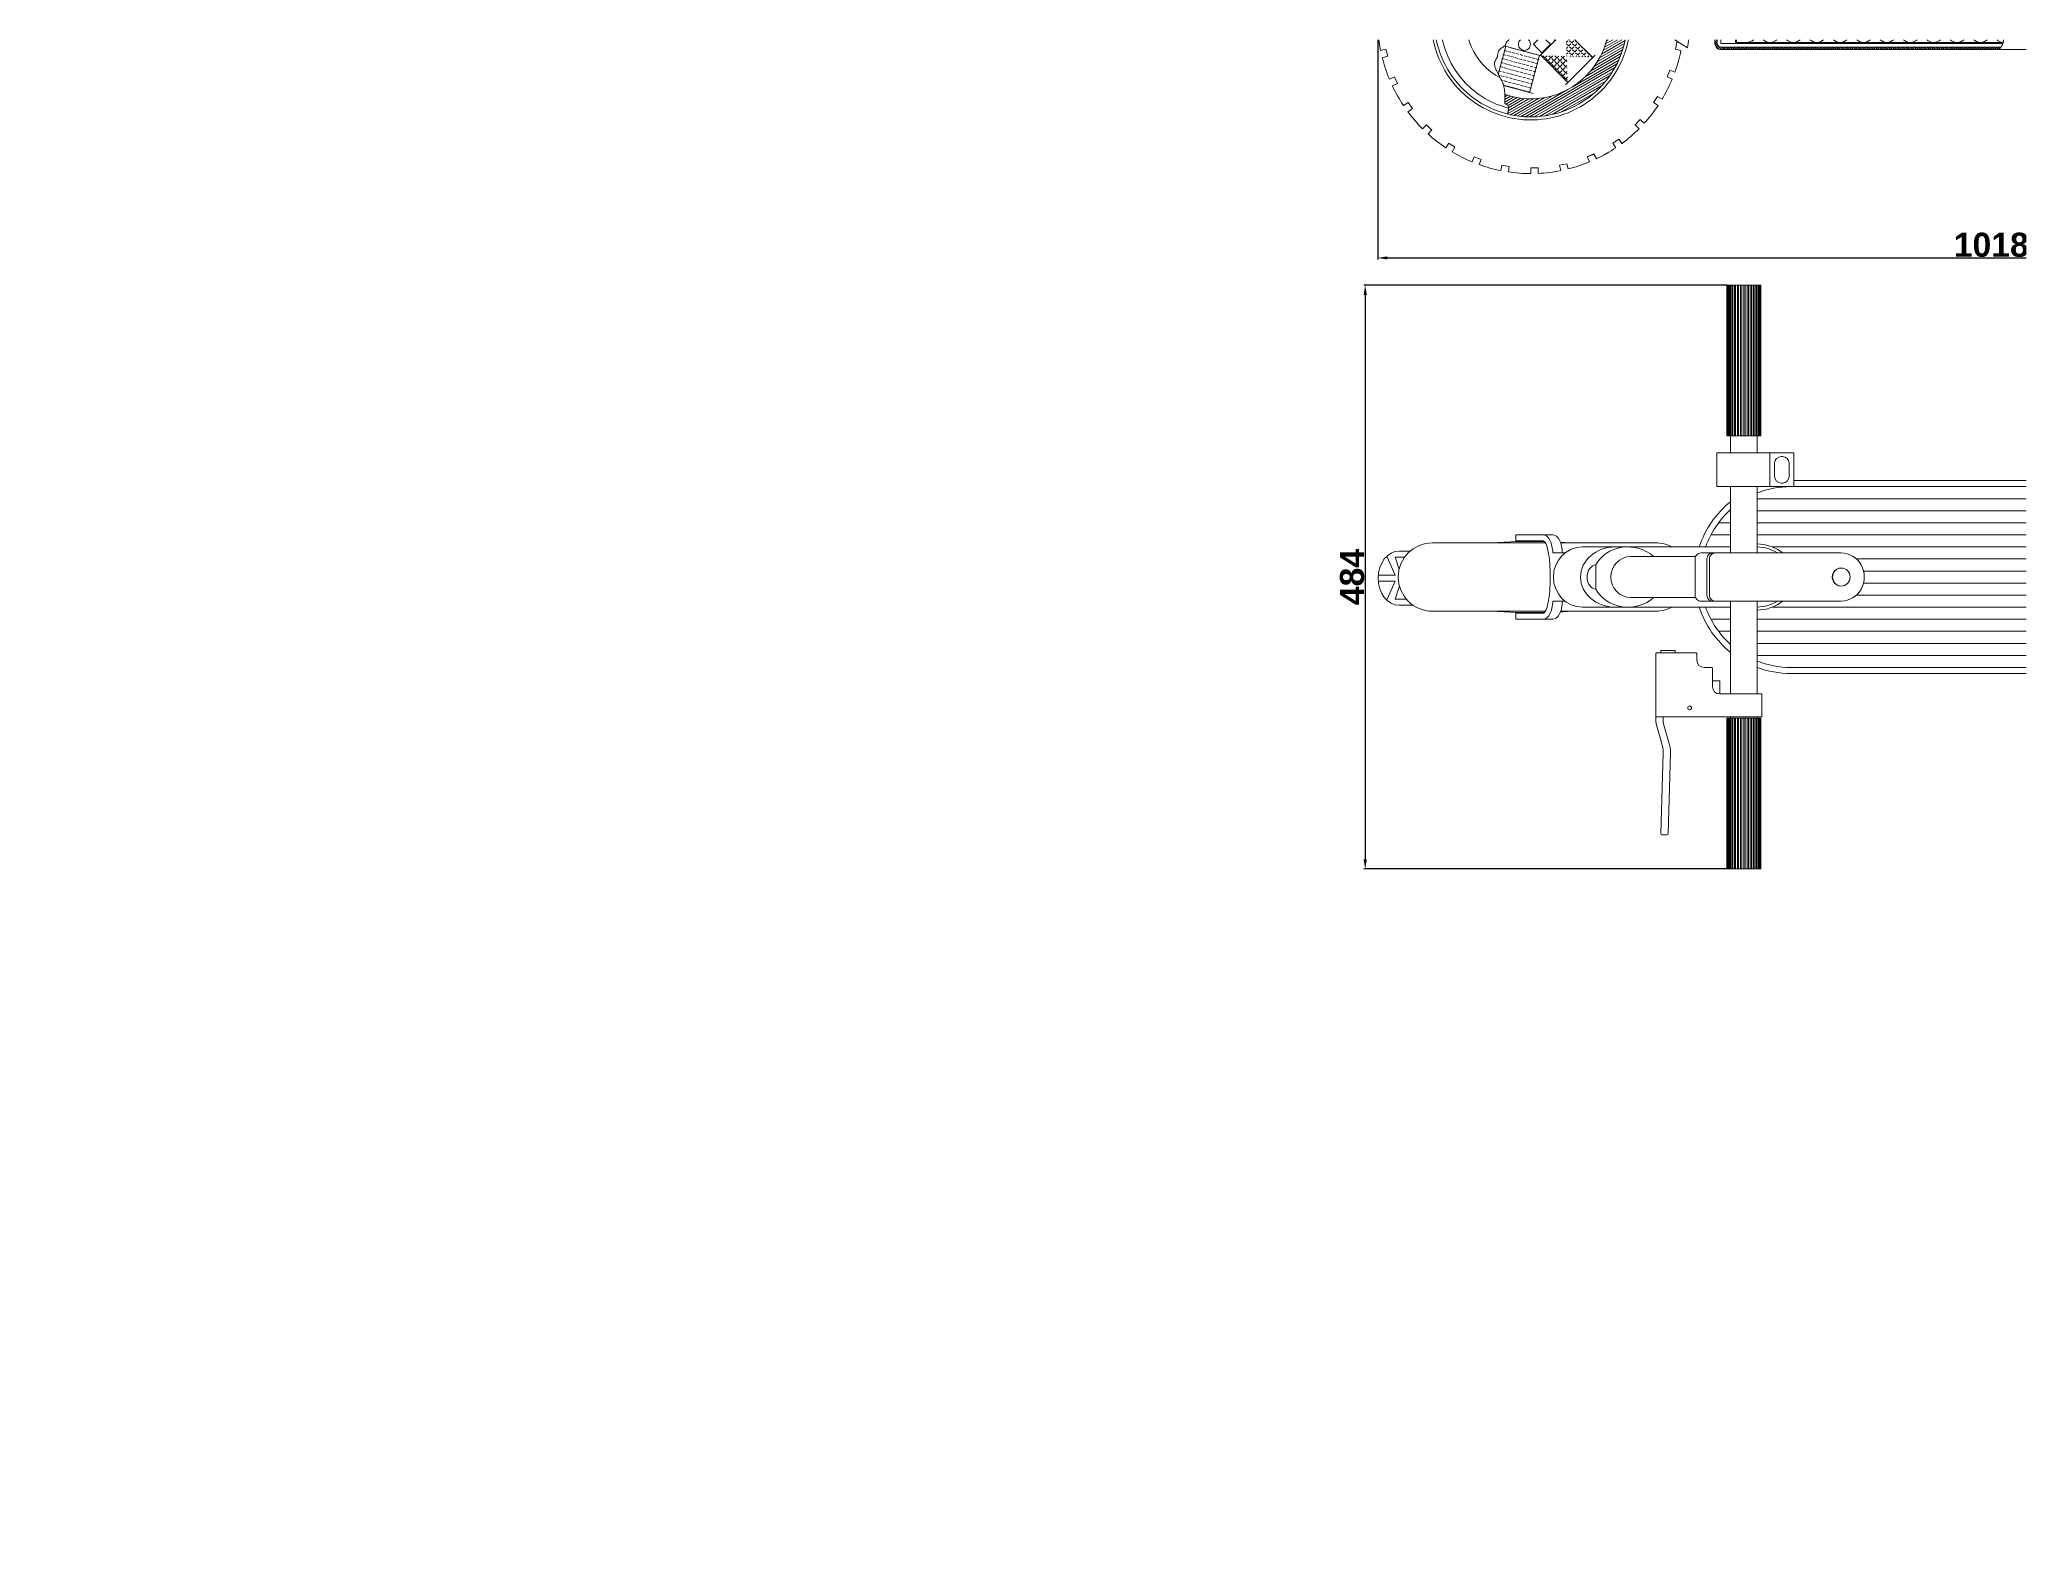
# Paper-space layout 'Presentación2' of a CAD drawing. Header units: millimetres. Extents: x 26 to 231, y 20 to 176.
# The model-space entities are those that its viewports show. They can reach past a viewport. Long polylines and large blocks are cut down to what shows.
import ezdxf

# ---------------------------------------------------------------- set-up
doc = ezdxf.new("R2010")
doc.units = ezdxf.units.MM
doc.layers.add('01_Contornos', color=7, linetype='Continuous', lineweight=20)
doc.layers.add('04_Cotas', color=3, linetype='Continuous', lineweight=18)
doc.layers.add('cotas', color=3, linetype='Continuous')
doc.layers.get('04_Cotas').off()
doc.styles.add('EstiloCota', font='arialbd.ttf', dxfattribs={"height": 20})
doc.dimstyles.new('CotasUNE', dxfattribs={"dimtxt": 10, "dimasz": 8, "dimexe": 1.25, "dimexo": 0, "dimtad": 1, "dimtxsty": 'EstiloCota', "dimcen": 2.5, "dimclrd": 256, "dimclrt": 256, "dimadec": 0, "dimazin": 0, "dimtfac": 1, "dimtmove": 0, "dimatfit": 3, "dimfxl": 1, "dimarcsym": 0})

# ---------------------------------------------------------------- blocks, each defined once
blk = doc.blocks.new('*D342')
at = {"layer": 'cotas', "color": 0, "lineweight": -2, "transparency": 16777216}
for p, q in [((803, 1320.7), (803, 1122.4)), ((1821.1, 1321.4), (1821.1, 1122.4))]:
    blk.add_line(p, q, dxfattribs=at)
at = {"layer": 'cotas', "lineweight": -2, "transparency": 16777216}
blk.add_line((811, 1123.7), (1813.1, 1123.7), dxfattribs=at)
at = {"layer": 'cotas', "transparency": 16777216}
for points in [[(811, 1125), (811, 1122.4), (803, 1123.7)], [(1813.1, 1125), (1813.1, 1122.4), (1821.1, 1123.7)]]:
    blk.add_solid(points, dxfattribs=at)
at = {"layer": 'Defpoints', "color": 0}
for p in [(803, 1320.7), (1821.1, 1321.4), (1821.1, 1123.7)]:
    blk.add_point(p, dxfattribs=at)
at = {"layer": 'cotas', "transparency": 16777216, "insert": (1312, 1134.5), "char_height": 20, "attachment_point": 5, "style": 'EstiloCota'}
blk.add_mtext('1018', dxfattribs=at)
blk = doc.blocks.new('*D345')
at = {"layer": 'cotas', "color": 0, "lineweight": -2, "transparency": 16777216}
for p, q in [((1092.7, 1101), (791.4, 1101)), ((1092.7, 617), (791.4, 617))]:
    blk.add_line(p, q, dxfattribs=at)
at = {"layer": 'cotas', "lineweight": -2, "transparency": 16777216}
blk.add_line((792.6, 1093), (792.6, 625), dxfattribs=at)
at = {"layer": 'cotas', "transparency": 16777216}
for points in [[(791.3, 1093), (794, 1093), (792.6, 1101)], [(791.3, 625), (794, 625), (792.6, 617)]]:
    blk.add_solid(points, dxfattribs=at)
at = {"layer": 'Defpoints', "color": 0}
for p in [(1092.7, 1101), (792.6, 617), (1092.7, 617)]:
    blk.add_point(p, dxfattribs=at)
at = {"layer": 'cotas', "transparency": 16777216, "insert": (781.8, 859), "char_height": 20, "attachment_point": 5, "rotation": 90, "style": 'EstiloCota'}
blk.add_mtext('484', dxfattribs=at)

msp = doc.modelspace()

# ---------------------------------------------------------------- hatches: boundary and pattern name
at = {"layer": '01_Contornos'}
h = msp.add_hatch(dxfattribs=at)
h.set_pattern_fill('ANSI31', color=256, scale=0.6)
h.set_pattern_definition([(30, (971.2879, 1590.6284), (-0.9525, 1.649778), [])])
h.paths.add_polyline_path([(1001.847, 1355.871, -0.04085418), (1001.074, 1355.441, -0.04755192), (1000.089, 1355.348, -0.01973652), (998.43, 1355.413, -0.07408153), (996.527, 1355.852, 0.07279261), (994.591, 1356.304, 0.10175854), (992.521, 1356.057, 0.1101736), (990.868, 1355.064, 0.14626636), (990.234, 1353.955, -0.21571829), (989.693, 1353.251, -0.02892474), (989.245, 1353.043, 0.07890516), (988.823, 1352.794, 0.11836315), (988.558, 1352.591, 0.00521423), (987.677, 1351.46, 0.00874806), (987.431, 1351.125, -0.68195455), (908.607, 1259.29, -0.00713354), (908.605, 1259.044, -0.01886165), (908.548, 1258.095, 0.00938327), (908.398, 1256.191, 0.01498536), (908.341, 1254.296, 0.01542478), (908.398, 1252.456, 0.36232772), (909.758, 1251.016, -0.33150116), (911.3, 1249.554, -0.04296398), (911.419, 1248.165, -0.02773771), (911.3, 1246.012, -0.03367346), (911.053, 1244.643, -0.02833633), (910.561, 1243.065, 0.63816404)])
h = msp.add_hatch(dxfattribs=at)
h.set_pattern_fill('ANSI31', color=256, scale=0.4)
h.set_pattern_definition([(45, (0, -145.8448), (-0.8980256, 0.8980256), [])])
h.paths.add_polyline_path([(1072.714, 1329.512), (1087.714, 1329.512), (1099.714, 1329.512), (1318.79, 1329.512, -0.01139759), (1319.025, 1331.512), (1072.714, 1331.512, 0.41421356), (1067.714, 1326.512), (1067.714, 1316.512, 0.41421356), (1072.714, 1311.512), (1082.714, 1311.512), (1084.714, 1311.512), (1084.714, 1313.512), (1072.714, 1313.512, -0.41421356), (1069.714, 1316.512), (1069.714, 1326.512, -0.41421356)])
h = msp.add_hatch(dxfattribs=at)
h.set_pattern_fill('ANGLE', color=256, scale=0.5, angle=45)
h.set_pattern_definition([(45, (1109.7065, 1057.5146), (-2.46957, 2.46957), [2.54, -0.9525]), (135, (1109.7065, 1057.5146), (-2.46957, -2.46957), [2.54, -0.9525])])
edge = h.paths.add_edge_path()
edge.add_line((937.774, 1291.687), (960.482, 1268.979))
edge.add_line((958.988, 1312.901), (981.696, 1290.193))
h = msp.add_hatch(dxfattribs=at)
h.set_pattern_fill('ANSI31', color=256, scale=0.4, angle=90)
h.set_pattern_definition([(135, (0, -145.8448), (-0.8980256, -0.8980256), [])])
h.paths.add_polyline_path([(1087.714, 1296.512), (1318.461, 1296.512, 0.0318888), (1320.036, 1298.512), (1087.714, 1298.512, -0.41421356), (1084.714, 1301.512), (1084.714, 1311.512), (1082.714, 1311.512), (1082.714, 1301.512, 0.41421356)])

# ---------------------------------------------------------------- linework, layer by layer
for p, q in [((958.988, 1312.901), (956.664, 1321.572)), ((1087.714, 1329.512), (1087.714, 1301.512)), ((1099.714, 1301.512), (1099.714, 1329.512)), ((1100.714, 1329.512), (1100.714, 1302.512)), ((937.774, 1291.687), (958.988, 1312.901)), ((938.92, 1312.474), (939.408, 1313.929)), ((1049.3, 1304.797), (1060.046, 1297.978)), ((1050.011, 1296.795), (1051.184, 1302.691)), ((1051.184, 1302.691), (1053.057, 1302.413)), ((1082.714, 1311.512), (1072.714, 1311.512)), ((1082.714, 1311.512), (1082.714, 1301.512)), ((1082.714, 1311.512), (1084.714, 1311.512)), ((1084.714, 1313.512), (1084.714, 1301.512)), ((1321.886, 1302.512), (1100.714, 1302.512)), ((1706.714, 1311.512), (1321.928, 1311.512)), ((805.45, 1295.889), (809.863, 1296.767)), ((811.324, 1290.936), (806.816, 1289.807)), ((809.863, 1296.767), (811.324, 1290.936)), ((908.667, 1299.935), (908.797, 1299.452)), ((908.797, 1299.452), (937.774, 1291.687)), ((983.463, 1291.96), (958.715, 1267.212)), ((1054.57, 1295.889), (1050.011, 1296.795)), ((1087.714, 1301.512), (1321.644, 1301.512)), ((1087.714, 1298.512), (1320.036, 1298.512)), ((1087.714, 1296.512), (1535.233, 1296.512)), ((812.677, 1272.064), (816.834, 1273.786)), ((816.834, 1273.786), (819.404, 1268.353)), ((1043.049, 1273.843), (1045.349, 1279.396)), ((1047.343, 1272.064), (1043.049, 1273.843)), ((1045.349, 1279.396), (1049.586, 1277.88)), ((819.404, 1268.353), (815.203, 1266.366)), ((824.413, 1250.108), (828.155, 1252.608)), ((828.155, 1252.608), (831.735, 1247.78)), ((907.371, 1266.587), (931.877, 1260.021)), ((1035.081, 1257.688), (1031.742, 1252.69)), ((1031.742, 1252.69), (1035.606, 1250.108)), ((1035.082, 1257.687), (1038.942, 1255.374)), ((831.735, 1247.78), (828.002, 1245.011)), ((1020.776, 1238.399), (1016.526, 1234.149)), ((1024.11, 1235.377), (1020.776, 1238.399)), ((1020.777, 1238.399), (1020.777, 1238.399)), ((1020.777, 1238.399), (1024.111, 1235.377)), ((840.207, 1230.863), (843.389, 1234.045)), ((847.81, 1229.839), (844.79, 1226.502)), ((1002.983, 1222.272), (997.985, 1218.933)), ((1005.663, 1218.658), (1002.983, 1222.272)), ((1002.984, 1222.272), (1005.664, 1218.658)), ((1002.984, 1222.272), (1005.664, 1218.658)), ((1016.526, 1234.149), (1019.813, 1230.862)), ((1016.526, 1234.149), (1019.812, 1230.863)), ((1016.631, 1234.044), (1019.813, 1230.862)), ((859.452, 1215.069), (861.952, 1218.81)), ((867.032, 1215.593), (864.719, 1211.734)), ((867.032, 1215.593), (864.719, 1211.734)), ((881.409, 1203.332), (883.131, 1207.49)), ((883.131, 1207.49), (881.409, 1203.332)), ((887.225, 1201.089), (888.741, 1205.326)), ((982.385, 1209.926), (976.832, 1207.626)), ((976.832, 1207.626), (978.61, 1203.332)), ((978.611, 1203.332), (976.889, 1207.49)), ((984.309, 1205.859), (982.385, 1209.926)), ((982.467, 1209.964), (984.394, 1205.898)), ((997.985, 1218.933), (1000.567, 1215.069)), ((1000.568, 1215.068), (998.068, 1218.81)), ((906.023, 1200.536), (905.142, 1196.124)), ((911.375, 1195.04), (912.035, 1199.491)), ((936.02, 1198.313), (930.01, 1198.313)), ((930.01, 1198.313), (930.01, 1193.665)), ((936.241, 1193.818), (936.02, 1198.313)), ((959.775, 1201.836), (953.879, 1200.664)), ((953.879, 1200.664), (954.786, 1196.105)), ((960.868, 1197.471), (959.775, 1201.836)), ((1120.744, 1101.012), (1092.744, 1101.012)), ((1092.744, 1101.012), (1092.744, 976.012)), ((1093.013, 1101.012), (1093.013, 976.012)), ((1093.251, 1101.012), (1093.251, 976.012)), ((1093.809, 1101.012), (1093.809, 976.012)), ((1094.239, 1101.012), (1094.239, 976.012)), ((1095.103, 1101.012), (1095.103, 976.012)), ((1095.707, 1101.012), (1095.707, 976.012)), ((1096.844, 1101.012), (1096.844, 976.012)), ((1097.6, 1101.012), (1097.6, 976.012)), ((1098.966, 1101.012), (1098.966, 976.012)), ((1099.844, 1101.012), (1099.844, 976.012)), ((1101.386, 1101.012), (1101.386, 976.012)), ((1102.353, 1101.012), (1102.353, 976.012)), ((1104.013, 1101.012), (1104.013, 976.012)), ((1105.031, 1101.012), (1105.031, 976.012)), ((1106.744, 1101.012), (1106.744, 976.012)), ((1107.774, 1101.012), (1107.774, 976.012)), ((1109.475, 1101.012), (1109.475, 976.012)), ((1110.479, 1101.012), (1110.479, 976.012)), ((1112.101, 1101.012), (1112.101, 976.012)), ((1113.039, 1101.012), (1113.039, 976.012)), ((1114.522, 1101.012), (1114.522, 976.012)), ((1115.358, 1101.012), (1115.358, 976.012)), ((1116.643, 1101.012), (1116.643, 976.012)), ((1117.345, 1101.012), (1117.345, 976.012)), ((1118.384, 1101.012), (1118.384, 976.012)), ((1118.925, 1101.012), (1118.925, 976.012)), ((1119.678, 1101.012), (1119.678, 976.012)), ((1120.037, 1101.012), (1120.037, 976.012)), ((1120.475, 1101.012), (1120.475, 976.012)), ((1120.639, 1101.012), (1120.639, 976.012)), ((1120.744, 976.012), (1120.744, 1101.012)), ((1120.744, 1101.012), (1120.744, 976.012)), ((1092.744, 976.012), (1120.744, 976.012)), ((1095.744, 962.012), (1095.744, 976.012)), ((1117.744, 962.012), (1117.744, 976.012)), ((1148.273, 962.012), (1084.255, 962.012)), ((1084.255, 962.012), (1084.255, 934.012)), ((1128.273, 962.012), (1128.273, 934.012)), ((1137.773, 959.012), (1138.773, 959.012)), ((1148.273, 934.012), (1148.273, 962.012)), ((1132.273, 942.512), (1132.273, 953.512)), ((1144.273, 953.512), (1144.273, 942.512)), ((1084.255, 934.012), (1699.734, 934.012)), ((1095.744, 934.012), (1095.744, 879.012)), ((1117.744, 934.012), (1117.744, 879.012)), ((1117.744, 924.012), (1704.734, 924.012)), ((1137.773, 937.012), (1138.773, 937.012)), ((1603.734, 939.012), (1148.273, 939.012)), ((1094.659, 914.012), (1095.744, 914.012)), ((1117.744, 914.012), (1699.734, 914.012)), ((948.194, 894.012), (917.465, 894.012)), ((917.465, 894.012), (917.465, 889.012)), ((1079.316, 894.012), (1095.744, 894.012)), ((1085.649, 904.012), (1095.744, 904.012)), ((1117.744, 904.012), (1565.592, 904.012)), ((1117.744, 894.012), (1564.734, 894.012)), ((810.963, 875.572), (809.851, 875.572)), ((810.963, 875.572), (817.351, 860.572)), ((825.379, 875.572), (817.351, 875.572)), ((817.351, 875.572), (820.753, 865.364)), ((829.992, 880.572), (820.851, 880.572)), ((942.16, 887.326), (848.346, 887.326)), ((940.185, 889.012), (917.465, 889.012)), ((958.411, 879.012), (948.194, 879.012)), ((1033.697, 887.326), (954.859, 887.326)), ((972.9, 884.012), (1095.744, 884.012)), ((1066.777, 876.012), (1012.897, 876.012)), ((1066.374, 844.012), (1066.374, 874.012)), ((1187.341, 879.012), (1071.204, 879.012)), ((1076.121, 874.012), (1076.121, 844.012)), ((1078.191, 874.012), (1078.191, 844.012)), ((1130.211, 884.012), (1520.024, 884.012)), ((1200.119, 874.012), (1508.991, 874.012)), ((817.351, 860.572), (803.459, 860.572)), ((984.06, 869.012), (984.06, 849.012)), ((1206.046, 864.012), (1505.084, 864.012)), ((817.351, 855.572), (803.459, 855.572)), ((810.963, 840.572), (809.851, 840.572)), ((810.963, 840.572), (817.351, 855.572)), ((817.351, 840.572), (821.022, 851.586)), ((826.859, 840.572), (817.351, 840.572)), ((1066.777, 842.012), (1012.897, 842.012)), ((1200.119, 844.012), (1508.991, 844.012)), ((1206.046, 854.012), (1505.084, 854.012)), ((832.463, 835.572), (820.851, 835.572)), ((942.16, 830.697), (848.346, 830.697)), ((940.185, 829.012), (917.465, 829.012)), ((917.465, 824.012), (917.465, 829.012)), ((948.194, 824.012), (917.465, 824.012)), ((948.194, 839.012), (958.411, 839.012)), ((1033.697, 830.697), (954.859, 830.697)), ((972.9, 834.012), (1095.744, 834.012)), ((1187.341, 839.012), (1071.204, 839.012)), ((1079.316, 824.012), (1095.744, 824.012)), ((1095.744, 839.012), (1095.744, 762.012)), ((1117.744, 839.012), (1117.744, 762.012)), ((1117.744, 824.012), (1564.734, 824.012)), ((1130.211, 834.012), (1520.024, 834.012)), ((1085.649, 814.012), (1095.744, 814.012)), ((1117.744, 814.012), (1565.592, 814.012)), ((1033.744, 743.012), (1033.744, 795.512)), ((1067.244, 796.012), (1034.244, 796.012)), ((1037.744, 798.012), (1049.744, 798.012)), ((1037.744, 798.012), (1037.744, 796.012)), ((1049.744, 798.012), (1049.744, 796.012)), ((1067.744, 795.512), (1067.744, 790.012)), ((1094.659, 804.012), (1095.744, 804.012)), ((1117.744, 804.012), (1632.218, 804.012)), ((1117.744, 794.012), (1624.964, 794.012)), ((1073.744, 784.012), (1080.244, 784.012)), ((1080.744, 783.512), (1080.744, 768.012)), ((1145.566, 784.012), (1699.734, 784.012)), ((1145.734, 779.012), (1603.734, 779.012)), ((1086.244, 773.012), (1080.744, 773.012)), ((1086.744, 762.012), (1086.744, 772.512)), ((1086.744, 762.012), (1121.744, 762.012)), ((1121.744, 762.012), (1121.744, 743.012)), ((1121.744, 743.012), (1033.744, 743.012)), ((1033.744, 743.012), (1036.744, 743.012)), ((1092.744, 617.012), (1092.744, 742.012)), ((1092.744, 742.012), (1120.744, 742.012)), ((1093.013, 617.012), (1093.013, 742.012)), ((1093.251, 617.012), (1093.251, 742.012)), ((1093.809, 617.012), (1093.809, 742.012)), ((1094.239, 617.012), (1094.239, 742.012)), ((1095.103, 617.012), (1095.103, 742.012)), ((1095.707, 617.012), (1095.707, 742.012)), ((1095.744, 743.012), (1095.744, 742.012)), ((1096.844, 617.012), (1096.844, 742.012)), ((1097.6, 617.012), (1097.6, 742.012)), ((1098.966, 617.012), (1098.966, 742.012)), ((1099.844, 617.012), (1099.844, 742.012)), ((1101.386, 617.012), (1101.386, 742.012)), ((1102.353, 617.012), (1102.353, 742.012)), ((1104.013, 617.012), (1104.013, 742.012)), ((1105.031, 617.012), (1105.031, 742.012)), ((1106.744, 617.012), (1106.744, 742.012)), ((1107.774, 617.012), (1107.774, 742.012)), ((1109.475, 617.012), (1109.475, 742.012)), ((1110.479, 617.012), (1110.479, 742.012)), ((1112.101, 617.012), (1112.101, 742.012)), ((1113.039, 617.012), (1113.039, 742.012)), ((1114.522, 617.012), (1114.522, 742.012)), ((1115.358, 617.012), (1115.358, 742.012)), ((1116.643, 617.012), (1116.643, 742.012)), ((1117.345, 617.012), (1117.345, 742.012)), ((1117.744, 743.012), (1117.744, 742.012)), ((1118.384, 617.012), (1118.384, 742.012)), ((1118.925, 617.012), (1118.925, 742.012)), ((1119.678, 617.012), (1119.678, 742.012)), ((1120.037, 617.012), (1120.037, 742.012)), ((1120.475, 617.012), (1120.475, 742.012)), ((1120.639, 617.012), (1120.639, 742.012)), ((1120.744, 742.012), (1120.744, 617.012)), ((1120.744, 617.012), (1120.744, 742.012)), ((1034.493, 735.246), (1038.536, 721.818)), ((1040.527, 735.246), (1044.57, 721.818)), ((1039.809, 713.169), (1037.76, 646.072)), ((1045.844, 713.099), (1043.872, 646.011)), ((1042.874, 645.07), (1038.76, 645.072)), ((1120.744, 617.012), (1092.744, 617.012))]:
    msp.add_line(p, q, dxfattribs=at)
at = {"layer": '01_Contornos', "ltscale": 0.5}
for p, q in [((981.342, 1289.839), (958.634, 1312.547)), ((902.994, 1275.866), (909.279, 1299.323)), ((928.98, 1260.797), (937.291, 1291.817)), ((960.836, 1269.333), (938.128, 1292.041))]:
    msp.add_line(p, q, dxfattribs=at)
at = {"layer": '01_Contornos', "linetype": 'Continuous'}
for p, q in [((907.31, 1285.168), (905.126, 1285.753)), ((908.213, 1288.542), (906.03, 1289.127)), ((909.117, 1291.915), (906.934, 1292.5)), ((910.021, 1295.289), (907.838, 1295.874)), ((910.925, 1298.662), (908.742, 1299.247)), ((911.587, 1287.638), (909.133, 1288.295)), ((912.491, 1291.011), (910.037, 1291.669)), ((913.395, 1294.385), (910.941, 1295.042)), ((914.299, 1297.758), (911.845, 1298.416)), ((914.96, 1286.734), (912.507, 1287.391)), ((915.864, 1290.107), (913.411, 1290.765)), ((916.768, 1293.481), (914.315, 1294.138)), ((917.672, 1296.854), (915.219, 1297.512)), ((918.334, 1285.83), (915.88, 1286.487)), ((919.238, 1289.203), (916.784, 1289.861)), ((920.142, 1292.577), (917.688, 1293.234)), ((921.046, 1295.95), (918.592, 1296.608)), ((921.707, 1284.926), (919.254, 1285.583)), ((922.611, 1288.299), (920.158, 1288.957)), ((923.515, 1291.673), (921.062, 1292.33)), ((924.419, 1295.046), (921.966, 1295.704)), ((925.985, 1287.395), (923.531, 1288.053)), ((926.889, 1290.769), (924.435, 1291.426)), ((927.793, 1294.142), (925.339, 1294.8)), ((929.358, 1286.492), (926.905, 1287.149)), ((930.262, 1289.865), (927.809, 1290.522)), ((931.166, 1293.239), (928.713, 1293.896)), ((932.732, 1285.588), (930.278, 1286.245)), ((933.636, 1288.961), (931.182, 1289.619)), ((934.54, 1292.335), (932.086, 1292.992)), ((936.816, 1288.109), (934.556, 1288.715)), ((937.719, 1291.483), (935.46, 1292.088)), ((904.598, 1275.048), (903.316, 1275.391)), ((905.502, 1278.421), (903.318, 1279.006)), ((906.406, 1281.795), (904.222, 1282.38)), ((907.971, 1274.144), (905.518, 1274.801)), ((907.067, 1270.77), (905.895, 1271.084)), ((908.875, 1277.517), (906.422, 1278.175)), ((909.779, 1280.891), (907.326, 1281.548)), ((910.441, 1269.866), (907.987, 1270.524)), ((910.683, 1284.264), (908.23, 1284.922)), ((911.345, 1273.24), (908.891, 1273.897)), ((912.249, 1276.613), (909.795, 1277.271)), ((913.153, 1279.987), (910.699, 1280.644)), ((913.814, 1268.962), (911.361, 1269.62)), ((914.057, 1283.36), (911.603, 1284.018)), ((914.718, 1272.336), (912.265, 1272.993)), ((915.622, 1275.709), (913.169, 1276.367)), ((916.526, 1279.083), (914.073, 1279.74)), ((917.43, 1282.456), (914.977, 1283.114)), ((918.092, 1271.432), (915.638, 1272.089)), ((918.996, 1274.805), (916.542, 1275.463)), ((919.9, 1278.179), (917.446, 1278.836)), ((920.803, 1281.552), (918.35, 1282.21)), ((921.465, 1270.528), (919.012, 1271.185)), ((922.369, 1273.902), (919.916, 1274.559)), ((923.273, 1277.275), (920.82, 1277.932)), ((924.177, 1280.649), (921.724, 1281.306)), ((924.839, 1269.624), (922.385, 1270.281)), ((925.081, 1284.022), (922.627, 1284.679)), ((925.743, 1272.998), (923.289, 1273.655)), ((926.647, 1276.371), (924.193, 1277.028)), ((927.55, 1279.745), (925.097, 1280.402)), ((928.212, 1268.72), (925.759, 1269.378)), ((928.454, 1283.118), (926.001, 1283.775)), ((929.116, 1272.094), (926.663, 1272.751)), ((930.02, 1275.467), (927.567, 1276.125)), ((930.924, 1278.841), (928.471, 1279.498)), ((931.828, 1282.214), (929.374, 1282.872)), ((932.296, 1271.242), (930.036, 1271.847)), ((933.2, 1274.615), (930.94, 1275.221)), ((934.104, 1277.989), (931.844, 1278.594)), ((935.008, 1281.362), (932.748, 1281.968)), ((935.912, 1284.736), (933.652, 1285.341)), ((909.537, 1266.493), (907.232, 1267.111)), ((912.91, 1265.589), (910.457, 1266.246)), ((916.284, 1264.685), (913.83, 1265.342)), ((917.188, 1268.058), (914.734, 1268.716)), ((919.657, 1263.781), (917.204, 1264.438)), ((920.561, 1267.155), (918.108, 1267.812)), ((923.031, 1262.877), (920.577, 1263.534)), ((923.935, 1266.251), (921.481, 1266.908)), ((926.404, 1261.973), (923.951, 1262.631)), ((927.308, 1265.347), (924.855, 1266.004)), ((929.584, 1261.121), (927.324, 1261.727)), ((930.488, 1264.495), (928.228, 1265.1)), ((931.392, 1267.868), (929.132, 1268.474))]:
    msp.add_line(p, q, dxfattribs=at)
at = {"layer": '01_Contornos'}
for points in [[(951.976, 1313.288, -0.02627167), (951.14, 1312.763, -0.03125681), (949.815, 1312.13, -0.02377731), (947.993, 1311.494, -0.01601977), (946.693, 1311.154, -0.01399412), (945.185, 1310.854, -0.03156185), (943.371, 1310.663, -0.10369388), (942.818, 1310.755, -0.00878212), (942.438, 1310.911, -0.00187866), (940.678, 1311.676, -0.00559859), (939.311, 1312.296, 0.00897819), (938.455, 1312.676, 0.11852001), (937.738, 1312.796, 0.04472974), (935.857, 1312.491, 0.03409866), (933.992, 1311.876, 0.0847488), (933.317, 1311.457, 0.00582144), (932.772, 1310.963, -0.00450269), (932.069, 1310.323, -0.00302482), (931.056, 1309.428, -0.02253489), (930.914, 1309.314, -0.13377686), (930.756, 1309.255, -0.00706424), (927.622, 1308.998, -0.02889415), (924.633, 1308.969, 0.11037521), (923.853, 1308.834, 0.03503283), (923.255, 1308.536, -0.01452299), (921.844, 1307.761, -0.00199884), (920.32, 1306.987, -0.03543723), (920.231, 1306.95, -0.02939221), (920.083, 1306.91, -0.00176747), (917.595, 1306.398, -0.00407238), (915.896, 1306.069, 0.00559961), (914.661, 1305.826, 0.05326989), (913.744, 1305.531, 0.02712049), (912.063, 1304.671, 0.03313672), (910.872, 1303.869, 0.07776376), (910.45, 1303.422, 0.02010709), (910.23, 1303.07, 0.00710489), (909.66, 1302.043, 0.03699899), (909.048, 1300.666, -0.06784599), (908.667, 1299.935, -0.11102244), (907.882, 1299.226, 0.04118762), (905.548, 1297.644, 0.0109164), (903.384, 1295.823, 0.11868406), (903.233, 1295.608, 0.03886759), (903.139, 1295.304, 0.00569144), (902.688, 1293.186, 0.01451429), (902.307, 1290.963, -0.04383206), (902.138, 1290.234, -0.06434783), (901.803, 1289.531, 0.02674037), (900.877, 1287.91, 0.00669059), (900.284, 1286.69, 0.01782418), (900.084, 1286.221, 0.07761387), (899.989, 1285.783, 0.02615461), (899.982, 1284.461, 0.0405033), (900.287, 1282.076, 0.06149415), (900.804, 1280.575, 0.00303181), (901.538, 1279.094, 0.00107964), (903.635, 1274.952, 0.00296093), (905.649, 1271.05, -0.00588001), (906.653, 1269.079, -0.05242686), (907.178, 1267.658, -0.01898822), (908.054, 1263.58, -0.01314985), (908.544, 1260.273, -0.03576), (908.605, 1259.044, -0.01886165), (908.548, 1258.095, 0.00938327), (908.398, 1256.191, 0.01498536), (908.341, 1254.296, 0.01542478), (908.398, 1252.456, 0.36232772), (909.758, 1251.016, -0.33150116), (911.3, 1249.554, -0.04296398), (911.419, 1248.165, -0.02773771), (911.3, 1246.012, -0.03367346), (911.053, 1244.643, -0.02833633), (910.561, 1243.065)], [(1318.461, 1296.512, 0.05685011), (1321.083, 1300.205, 0.09477947), (1321.928, 1302.802, 0.03145007), (1322.242, 1307.788, 0.0420777), (1321.928, 1311.512, 0.0504229), (1320.758, 1315.758, -0.03724686), (1319.025, 1321.456, -0.05525962), (1318.593, 1325.35, -0.03499606), (1319.025, 1331.512)]]:
    msp.add_lwpolyline(points, format="xyb", dxfattribs=at)
msp.add_lwpolyline([(939.195, 1293.802), (935.66, 1297.337), (932.124, 1300.873), (939.195, 1307.944), (946.266, 1300.873)], close=True, dxfattribs=at)
msp.add_lwpolyline([(953.492, 1314.861), (956.873, 1311.48), (949.802, 1304.409), (943.475, 1310.735)], dxfattribs=at)
for centre, radius in [((930.01, 1320.665), 9), ((1128.414, 1311.012), 8.5), ((1147.814, 1311.012), 8.5), ((1167.214, 1311.012), 8.5), ((1186.614, 1311.012), 8.5), ((1206.014, 1311.012), 8.5), ((1225.414, 1311.012), 8.5), ((1244.814, 1311.012), 8.5), ((1264.214, 1311.012), 8.5), ((1283.614, 1311.012), 8.5), ((1303.014, 1311.012), 8.5), ((924.706, 1300.873), 5), ((1061.744, 750.512), 1.6)]:
    msp.add_circle(centre, radius, dxfattribs=at)
for centre, radius, start, end in [((930.01, 1320.665), 132.001, 350.103173, 66.671753), ((930.01, 1320.665), 82.5, 86.223822, 63.776032), ((930.01, 1320.665), 80, 86.465912, 63.533938), ((930.01, 1320.665), 75, 86.9991, 255.647827), ((930.01, 1320.665), 54, 90.334837, 241.973765), ((930.01, 1320.665), 65, 250.775191, 27.944033), ((930.01, 1320.665), 11.562, 316.468233, 266.479203), ((1064.302, 1328.439), 28, 183.312902, 237.603173), ((1109.014, 1311.012), 8.5, 270, 167.546299), ((1322.414, 1311.012), 8.5, 109.0136, 266.456888), ((930.01, 1320.665), 127, 182.812499, 191.249999), ((1072.714, 1316.512), 5, 180, 270), ((930.01, 1320.665), 127, 194.062499, 202.499999), ((930.01, 1320.665), 127, 340.312812, 348.750312), ((1087.714, 1301.512), 5, 180, 270), ((1087.714, 1301.512), 3, 180, 270), ((930.01, 1320.665), 127, 329.062812, 337.500312), ((930.01, 1320.665), 127, 205.312499, 213.749999), ((930.01, 1320.665), 127, 216.562499, 224.999999), ((930.01, 1320.665), 127, 317.812499, 326.249999), ((930.01, 1320.665), 127, 317.812812, 326.208475), ((930.01, 1320.665), 122.5, 224.999999, 227.854336), ((930.01, 1320.665), 127, 227.854336, 236.249999), ((930.01, 1320.665), 122.5, 303.750312, 306.562812), ((930.01, 1320.665), 127, 306.562499, 314.999999), ((930.01, 1320.665), 127, 306.562812, 315.000312), ((930.01, 1320.665), 127, 306.562812, 315.000312), ((930.01, 1320.665), 122.5, 236.249999, 239.062499), ((930.01, 1320.665), 127, 239.062499, 247.499999), ((930.01, 1320.665), 127, 239.062499, 247.499999), ((930.01, 1320.665), 122.5, 247.499999, 250.312499), ((930.01, 1320.665), 127, 284.062499, 292.499999), ((930.01, 1320.665), 127, 284.062812, 292.500312), ((930.01, 1320.665), 122.5, 292.500312, 295.354649), ((930.01, 1320.665), 127, 295.312499, 303.749999), ((930.01, 1320.665), 127, 295.354649, 303.750312), ((930.01, 1320.665), 127, 250.312499, 258.708162), ((930.01, 1320.665), 122.5, 258.708162, 261.562499), ((930.01, 1320.665), 127, 261.562499, 269.999999), ((930.01, 1320.665), 127, 272.812499, 281.249999), ((1137.773, 953.512), 5.5, 90, 180), ((1138.773, 953.512), 5.5, 0, 90), ((1137.773, 942.512), 5.5, 180, 270), ((1138.773, 942.512), 5.5, 270, 0), ((1145.734, 859.012), 75, 90, 111.912992), ((1145.649, 859.012), 75, 89.935243, 111.843195), ((1145.734, 859.012), 80, 110.364135, 110.479564), ((1145.734, 859.012), 80, 128.672887, 161.790043), ((1145.734, 859.012), 75, 131.799925, 160.528779), ((848.346, 859.012), 28.314, 90, 270), ((1033.697, 859.012), 28.314, 61.99935, 90), ((1033.697, 859.012), 28.314, 270, 298.00065), ((1145.734, 859.012), 80, 198.209957, 231.327113), ((1145.734, 859.012), 75, 199.471221, 228.200075), ((1034.244, 795.512), 0.5, 90, 180), ((1067.244, 795.512), 0.5, 0, 90), ((1073.744, 790.012), 6, 180, 270), ((1080.244, 783.512), 0.5, 0, 90), ((1145.734, 859.012), 75, 248.087008, 270), ((1145.734, 859.012), 80, 249.520436, 270), ((1086.744, 768.012), 6, 180, 270), ((1086.244, 772.512), 0.5, 0, 90), ((1053.644, 741.012), 20, 174.26083, 196.756035), ((1059.678, 741.012), 20, 174.26083, 196.756035), ((1009.809, 713.169), 30, 359.867098, 16.756035), ((1015.844, 713.169), 30, 359.867098, 16.756035), ((1038.76, 646.072), 1, 180, 270), ((1042.874, 646.07), 1, 269.936178, 356.633502)]:
    msp.add_arc(centre, radius, start, end, dxfattribs=at)
for centre, major_axis, ratio, start_param, end_param in [((940.185, 879.012), (0, 15), 0.53389957, 4.71238898, 6.28318531), ((948.194, 879.012), (0, 15), 0.53389957, 4.71238898, 6.28318531), ((820.851, 858.072), (0, 22.5), 0.77777778, 6.28318531, 7.85398163), ((940.185, 859.012), (0, -30), 0.19923501, 7.85398163, 9.42477796), ((972.9, 859.012), (0, 25), 0.96592583, 6.28318531, 9.42477796), ((1000.266, 859.012), (-28.978, 0), 0.86273015, 4.71238898, 7.85398163), ((1010.618, 859.012), (-28.978, 0), 0.86273015, 3.88935529, 5.87166846), ((1012.897, 859.012), (0, 17), 0.96592583, 0, 3.14159265), ((1000.266, 859.012), (-28.978, 0), 0.86273015, 4.71238898, 4.71239897), ((1071.204, 874.012), (0, -5), 0.96592583, 3.14159265, 4.71238898), ((1080.951, 874.012), (0, -5), 0.96592583, 3.14159265, 4.71238898), ((1083.021, 874.012), (0, -5), 0.96592583, 3.14159265, 4.71238898), ((1116.714, 859.012), (32.41, 0), 0.84843347, 7.09759969, 7.82219151), ((1116.714, 859.012), (30, 0), 0.83333333, 7.21048053, 7.81963632), ((1187.341, 859.012), (0, 20), 0.96592583, 3.14159265, 6.28318531), ((984.06, 859.012), (0, 10), 0.73367674, 0, 3.14159265), ((1187.341, 859.012), (0, 7.5), 0.96592583, 6.26532108, 9.44264219), ((1010.618, 859.012), (-28.978, 0), 0.86273015, 0.41151685, 2.39383002), ((930.145, 835.512), (54, 0), 0.11111111, 4.07290477, 4.92246299), ((930.145, 835.512), (54, 0), 0.11111111, 5.18365067, 5.35187319), ((1116.714, 859.012), (30, 0), 0.83333333, 4.7467343, 5.35589009), ((1116.714, 859.012), (32.41, 0), 0.84843347, 4.7441791, 5.46877093)]:
    msp.add_ellipse(centre, major_axis=major_axis, ratio=ratio, start_param=start_param, end_param=end_param, dxfattribs=at)
at = {"layer": '01_Contornos', "extrusion": (0, 0, -1)}
for centre, major_axis, ratio, start_param, end_param in [((930.145, 882.512), (54, 0), 0.11111111, 4.07290477, 4.92246299), ((930.145, 882.512), (54, 0), 0.11111111, 5.18365067, 5.35187319), ((820.851, 858.072), (0, -22.5), 0.77777778, 6.28318531, 7.85398163), ((940.185, 859.012), (0, 30), 0.19923501, 7.85398163, 9.42477796), ((1071.204, 844.012), (0, 5), 0.96592583, 3.14159265, 4.71238898), ((1080.951, 844.012), (0, 5), 0.96592583, 3.14159265, 4.71238898), ((1083.021, 844.012), (0, 5), 0.96592583, 3.14159265, 4.71238898), ((940.185, 839.012), (0, -15), 0.53389957, 4.71238898, 6.28318531), ((948.194, 839.012), (0, -15), 0.53389957, 4.71238898, 6.28318531)]:
    msp.add_ellipse(centre, major_axis=major_axis, ratio=ratio, start_param=start_param, end_param=end_param, dxfattribs=at)
at = {"layer": '01_Contornos'}
msp.add_ellipse((1187.6, 859.012), major_axis=(0, -7.5), ratio=0.96592583, dxfattribs=at)
for p in [(958.988, 1312.901), (908.797, 1299.452), (937.774, 1291.687)]:
    msp.add_point(p, dxfattribs=at)

# ---------------------------------------------------------------- dimensions: what is measured, and where the dimension line sits
at = {"layer": 'cotas'}
dim = msp.add_linear_dim(base=(1821.071, 1123.697), p1=(803.01, 1320.665), p2=(1821.071, 1321.354), text='1018', dimstyle='CotasUNE', dxfattribs=at)
dim.commit()
dim.dimension.update_dxf_attribs({"geometry": '*D342', "text_midpoint": (1312.04, 1134.54)})
dim = msp.add_linear_dim(base=(792.64, 617.012), p1=(1092.744, 1101.012), p2=(1092.744, 617.012), angle=90, dimstyle='CotasUNE', dxfattribs=at)
dim.commit()
dim.dimension.update_dxf_attribs({"geometry": '*D345', "text_midpoint": (781.797, 859.012)})

psp = doc.layouts.new('Presentación2')

# ---------------------------------------------------------------- viewports
at = {"layer": '04_Cotas'}
psp.add_viewport(center=(128.5, 97.5), size=(205.6, 156), view_center_point=(517.041, 679.471), view_height=1250.42305, dxfattribs=at)

doc.saveas('drawing.dxf')
